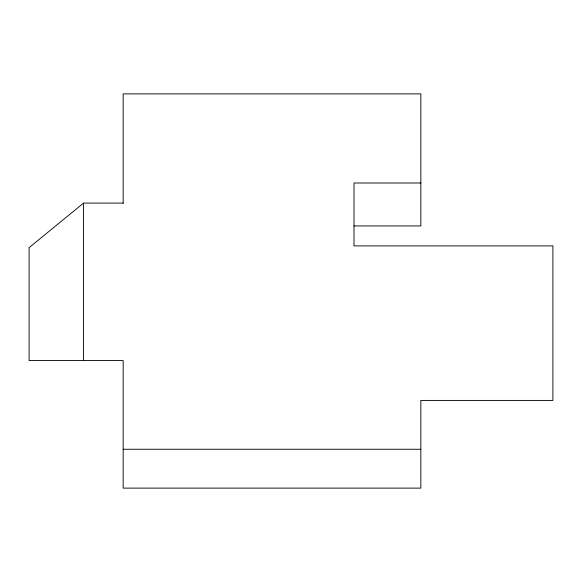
<?xml version="1.0" encoding="UTF-8"?>
<svg xmlns="http://www.w3.org/2000/svg" width="582" height="582" viewBox="0 0 582 582"><rect width="100%" height="100%" fill="white"/><g stroke="black" fill="none" stroke-linecap="round" stroke-linejoin="round"><path stroke-width="0.87" d="M123.166 203.089L83.561 203.089L29.1 247.648L29.1 360.556L123.166 360.556L123.166 488.116L420.844 488.116L420.844 400.423L552.9 400.423L552.9 245.895L354.002 245.895L354.002 182.995L420.844 182.995M354.002 225.94L420.844 225.94L420.844 93.884L123.166 93.884L123.166 203.394M123.166 449.26L420.844 449.26M83.561 203.089L83.561 360.556"/></g></svg>
